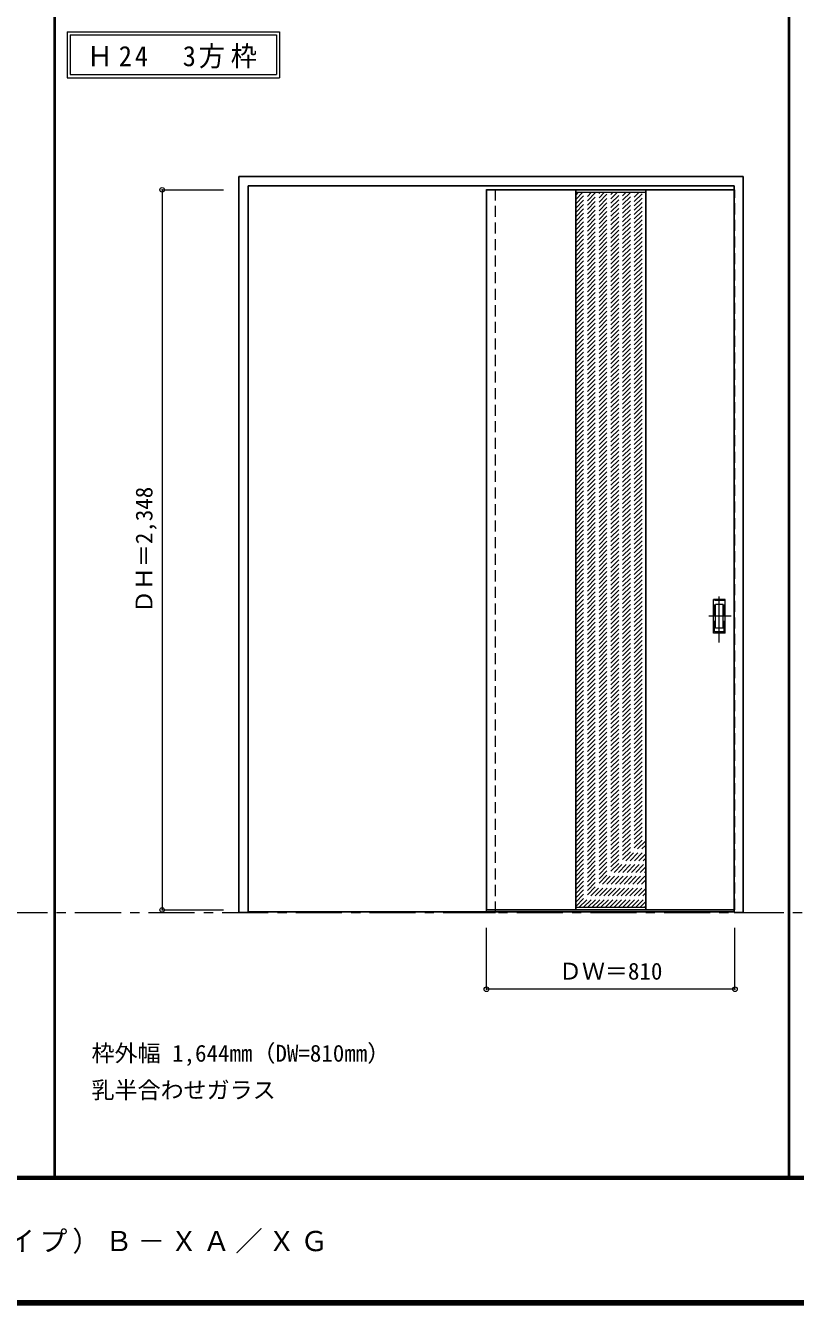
# Model space of a CAD drawing. Units: millimetres, scale not verified. Extents: x -6000 to 5700, y -4307 to 4260.
# Drawn here: x -3011 to -502, y -4205 to -36 of the extents above; entities that cross this region are included whole.
import ezdxf
from ezdxf.enums import TextEntityAlignment as Align

# ---------------------------------------------------------------- set-up
doc = ezdxf.new("R2010")
doc.units = ezdxf.units.MM
doc.header["$LTSCALE"] = 30
doc.header["$PDMODE"] = 32
doc.header["$PDSIZE"] = 15
doc.linetypes.add('CHAIN1', pattern=[8, 5, -1, 1, -1])
doc.linetypes.add('DASHED1', pattern=[1.8, 1.2, -0.6])
for name, color, linetype, lineweight in [('0-1_通り芯', 7, 'CHAIN1', 18), ('0-2_扉', 3, 'Continuous', 25), ('0-3_仕上げ', 7, 'Continuous', 18), ('0-4_枠', 3, 'Continuous', 25), ('0-6_引手', 7, 'Continuous', 18), ('0-A_文字', 7, 'Continuous', 18), ('0-B_寸法', 7, 'Continuous', 9), ('0-C_ハッチ', 4, 'DASHED1', 9), ('F-1_枠', 6, 'Continuous', 40), ('F-A_文字', 7, 'Continuous', 18)]:
    doc.layers.add(name, color=color, linetype=linetype, lineweight=lineweight)
doc.styles.add('ＭＳ ゴシック', font='')
doc.styles.get('ＭＳ ゴシック').set_extended_font_data('MS Gothic')

msp = doc.modelspace()

# ---------------------------------------------------------------- linework, layer by layer
at = {"layer": '0-1_通り芯'}
msp.add_line((-5490, -2927.5), (1678, -2927.5), dxfattribs=at)
at = {"layer": '0-2_扉', "color": 4, "linetype": 'DASHED1', "lineweight": 9}
for p, q in [((-1509, -571), (-1509, -575)), ((-702, -571), (-699, -571))]:
    msp.add_line(p, q, dxfattribs=at)
at = {"layer": '0-2_扉'}
for p, q in [((-702, -571), (-1509, -571)), ((-1509, -571), (-1509, -2919)), ((-702, -2919), (-1509, -2919))]:
    msp.add_line(p, q, dxfattribs=at)
at = {"layer": '0-2_扉', "color": 4, "linetype": 'DASHED1', "lineweight": 9}
msp.add_lwpolyline([(-702, -2919), (-699, -2919), (-699, -571)], dxfattribs=at)
at = {"layer": '0-3_仕上げ', "color": 3, "lineweight": 25}
for p, q in [((-1218, -570.89), (-1218, -2919)), ((-990, -571), (-990, -2919))]:
    msp.add_line(p, q, dxfattribs=at)
at = {"layer": '0-3_仕上げ'}
for p, q in [((-1218, -578.89), (-990, -578.89)), ((-990, -2911), (-1218, -2911))]:
    msp.add_line(p, q, dxfattribs=at)
at = {"layer": '0-4_枠'}
for p, q in [((-2316, -527.5), (-672, -527.5)), ((-2316, -2927.5), (-2316, -527.5)), ((-672, -2927.5), (-672, -527.5)), ((-2286, -557.5), (-702, -557.5)), ((-702, -2927.5), (-702, -557.5)), ((-2286, -2924.5), (-702, -2924.5)), ((-702, -2927.5), (-672, -2927.5))]:
    msp.add_line(p, q, dxfattribs=at)
at = {"layer": '0-4_枠', "color": 4, "linetype": 'DASHED1', "lineweight": 9}
for p, q in [((-1509, -2927.5), (-1509, -557.5)), ((-1479, -2927.5), (-1479, -557.5)), ((-1509, -2927.5), (-1479, -2927.5))]:
    msp.add_line(p, q, dxfattribs=at)
at = {"layer": '0-4_枠'}
msp.add_lwpolyline([(-2316, -2927.5), (-2286, -2927.5), (-2286, -557.5)], dxfattribs=at)
at = {"layer": '0-6_引手', "linetype": 'CHAIN1'}
for p, q in [((-750, -2046.73), (-750, -1875.88)), ((-711.93, -1961.5), (-784.44, -1961.5))]:
    msp.add_line(p, q, dxfattribs=at)
at = {"layer": '0-6_引手'}
for p, q in [((-731, -1906.5), (-769, -1906.5)), ((-769, -2016.5), (-769, -1906.5)), ((-731, -2016.5), (-731, -1906.5)), ((-737.5, -1922.5), (-762.5, -1922.5)), ((-762.5, -2000.5), (-762.5, -1922.5)), ((-737.5, -2000.5), (-737.5, -1922.5)), ((-737.5, -2000.5), (-762.5, -2000.5)), ((-731, -2016.5), (-769, -2016.5))]:
    msp.add_line(p, q, dxfattribs=at)
at = {"layer": '0-6_引手', "linetype": 'DASHED1'}
for p, q in [((-766, -2012.5), (-766, -1910.5)), ((-734, -2012.5), (-766, -2012.5))]:
    msp.add_line(p, q, dxfattribs=at)
msp.add_lwpolyline([(-734, -2012.5), (-734, -1910.5), (-766, -1910.5)], dxfattribs=at)
at = {"layer": '0-A_文字'}
for p, q in [((-2876, -55.5), (-2876, -205.5)), ((-2866, -65.5), (-2866, -195.5)), ((-2866, -65.5), (-2193.38, -65.5)), ((-2193.38, -65.5), (-2193.38, -195.5)), ((-2876, -205.5), (-2183.38, -205.5)), ((-2866, -195.5), (-2193.38, -195.5))]:
    msp.add_line(p, q, dxfattribs=at)
msp.add_lwpolyline([(-2876, -55.5), (-2183.38, -55.5), (-2183.38, -205.5)], dxfattribs=at)
at = {"layer": '0-B_寸法', "color": 4}
for p, q in [((-2566, -571), (-2366, -571)), ((-1509, -3177.5), (-1509, -2977.5)), ((-699, -3177.5), (-699, -2977.5)), ((-699, -3177.5), (-1509, -3177.5))]:
    msp.add_line(p, q, dxfattribs=at)
msp.add_lwpolyline([(-2566, -571), (-2566, -2919), (-2366, -2919)], dxfattribs=at)
at = {"layer": '0-B_寸法'}
for p in [(-2566, -571), (-2566, -2919), (-1509, -3177.5), (-699, -3177.5)]:
    msp.add_point(p, dxfattribs=at)
at = {"layer": '0-C_ハッチ'}
for p, q in [((-1218, -588.11), (-1208.79, -578.89)), ((-1218, -800.24), (-996.65, -578.89)), ((-1218, -672.96), (-1123.93, -578.89)), ((-1218, -786.1), (-1010.8, -578.89)), ((-1218, -771.95), (-1024.94, -578.89)), ((-1218, -757.81), (-1039.08, -578.89)), ((-1218, -743.67), (-1053.22, -578.89)), ((-1218, -729.53), (-1067.36, -578.89)), ((-1218, -715.38), (-1081.51, -578.89)), ((-1218, -701.24), (-1095.65, -578.89)), ((-1218, -687.1), (-1109.79, -578.89)), ((-1218, -658.82), (-1138.07, -578.89)), ((-1218, -644.67), (-1152.22, -578.89)), ((-1218, -630.53), (-1166.36, -578.89)), ((-1218, -616.39), (-1180.5, -578.89)), ((-1218, -602.25), (-1194.64, -578.89)), ((-1218, -814.38), (-990, -586.38)), ((-1218, -828.52), (-990, -600.52)), ((-1218, -842.66), (-990, -614.66)), ((-1218, -856.81), (-990, -628.81)), ((-1218, -870.95), (-990, -642.95)), ((-1218, -885.09), (-990, -657.09)), ((-1218, -899.23), (-990, -671.23)), ((-1218, -913.37), (-990, -685.37)), ((-1218, -927.52), (-990, -699.52)), ((-1218, -941.66), (-990, -713.66)), ((-1218, -955.8), (-990, -727.8)), ((-1218, -969.94), (-990, -741.94)), ((-1218, -984.09), (-990, -756.09)), ((-1218, -998.23), (-990, -770.23)), ((-1218, -1012.37), (-990, -784.37)), ((-1218, -1026.51), (-990, -798.51)), ((-1218, -1040.65), (-990, -812.65)), ((-1218, -1054.8), (-990, -826.8)), ((-1218, -1068.94), (-990, -840.94)), ((-1218, -1083.08), (-990, -855.08)), ((-1218, -1097.22), (-990, -869.22)), ((-1218, -1111.36), (-990, -883.36)), ((-1218, -1125.51), (-990, -897.51)), ((-1218, -1139.65), (-990, -911.65)), ((-1218, -1153.79), (-990, -925.79)), ((-1218, -1167.93), (-990, -939.93)), ((-1218, -1182.08), (-990, -954.08)), ((-1218, -1196.22), (-990, -968.22)), ((-1218, -1210.36), (-990, -982.36)), ((-1218, -1224.5), (-990, -996.5)), ((-1218, -1238.64), (-990, -1010.64)), ((-1218, -1252.79), (-990, -1024.79)), ((-1218, -1266.93), (-990, -1038.93)), ((-1218, -1281.07), (-990, -1053.07)), ((-1218, -1295.21), (-990, -1067.21)), ((-1218, -1309.35), (-990, -1081.35)), ((-1218, -1323.5), (-990, -1095.5)), ((-1218, -1337.64), (-990, -1109.64)), ((-1218, -1351.78), (-990, -1123.78)), ((-1218, -1365.92), (-990, -1137.92)), ((-1218, -1380.07), (-990, -1152.07)), ((-1218, -1394.21), (-990, -1166.21)), ((-1218, -1408.35), (-990, -1180.35)), ((-1218, -1422.49), (-990, -1194.49)), ((-1218, -1436.63), (-990, -1208.63)), ((-1218, -1450.78), (-990, -1222.78)), ((-1218, -1464.92), (-990, -1236.92)), ((-1218, -1479.06), (-990, -1251.06)), ((-1218, -1493.2), (-990, -1265.2)), ((-1218, -1507.34), (-990, -1279.34)), ((-1218, -1521.49), (-990, -1293.49)), ((-1218, -1535.63), (-990, -1307.63)), ((-1218, -1549.77), (-990, -1321.77)), ((-1218, -1563.91), (-990, -1335.91)), ((-1218, -1578.06), (-990, -1350.06)), ((-1218, -1592.2), (-990, -1364.2)), ((-1218, -1606.34), (-990, -1378.34)), ((-1218, -1620.48), (-990, -1392.48)), ((-1218, -1634.62), (-990, -1406.62)), ((-1218, -1648.77), (-990, -1420.77)), ((-1218, -1662.91), (-990, -1434.91)), ((-1218, -1677.05), (-990, -1449.05)), ((-1218, -1691.19), (-990, -1463.19)), ((-1218, -1705.33), (-990, -1477.33)), ((-1218, -1719.48), (-990, -1491.48)), ((-1218, -1733.62), (-990, -1505.62)), ((-1218, -1747.76), (-990, -1519.76)), ((-1218, -1761.9), (-990, -1533.9)), ((-1218, -1776.04), (-990, -1548.04)), ((-1218, -1790.19), (-990, -1562.19)), ((-1218, -1804.33), (-990, -1576.33)), ((-1218, -1818.47), (-990, -1590.47)), ((-1218, -1832.61), (-990, -1604.61)), ((-1218, -1846.76), (-990, -1618.76)), ((-1218, -1860.9), (-990, -1632.9)), ((-1218, -1875.04), (-990, -1647.04)), ((-1218, -1889.18), (-990, -1661.18)), ((-1218, -1903.32), (-990, -1675.32)), ((-1218, -1917.47), (-990, -1689.47)), ((-1218, -1931.61), (-990, -1703.61)), ((-1218, -1945.75), (-990, -1717.75)), ((-1218, -1959.89), (-990, -1731.89)), ((-1218, -1974.03), (-990, -1746.03)), ((-1218, -1988.18), (-990, -1760.18)), ((-1218, -2002.32), (-990, -1774.32)), ((-1218, -2016.46), (-990, -1788.46)), ((-1218, -2030.6), (-990, -1802.6)), ((-1218, -2044.75), (-990, -1816.75)), ((-1218, -2058.89), (-990, -1830.89)), ((-1218, -2073.03), (-990, -1845.03)), ((-1218, -2087.17), (-990, -1859.17)), ((-1218, -2101.31), (-990, -1873.31)), ((-1218, -2115.46), (-990, -1887.46)), ((-1218, -2129.6), (-990, -1901.6)), ((-1218, -2143.74), (-990, -1915.74)), ((-1218, -2157.88), (-990, -1929.88)), ((-1218, -2172.02), (-990, -1944.02)), ((-1218, -2186.17), (-990, -1958.17)), ((-1218, -2200.31), (-990, -1972.31)), ((-1218, -2214.45), (-990, -1986.45)), ((-1218, -2228.59), (-990, -2000.59)), ((-1218, -2242.74), (-990, -2014.74)), ((-1218, -2256.88), (-990, -2028.88)), ((-1218, -2271.02), (-990, -2043.02)), ((-1218, -2285.16), (-990, -2057.16)), ((-1218, -2299.3), (-990, -2071.3)), ((-1218, -2313.45), (-990, -2085.45)), ((-1218, -2327.59), (-990, -2099.59)), ((-1218, -2341.73), (-990, -2113.73)), ((-1218, -2355.87), (-990, -2127.87)), ((-1218, -2370.01), (-990, -2142.01)), ((-1218, -2384.16), (-990, -2156.16)), ((-1218, -2398.3), (-990, -2170.3)), ((-1218, -2412.44), (-990, -2184.44)), ((-1218, -2426.58), (-990, -2198.58)), ((-1218, -2440.73), (-990, -2212.73)), ((-1218, -2454.87), (-990, -2226.87)), ((-1218, -2469.01), (-990, -2241.01)), ((-1218, -2483.15), (-990, -2255.15)), ((-1218, -2497.29), (-990, -2269.29)), ((-1218, -2511.44), (-990, -2283.44)), ((-1218, -2525.58), (-990, -2297.58)), ((-1218, -2539.72), (-990, -2311.72)), ((-1218, -2553.86), (-990, -2325.86)), ((-1218, -2568), (-990, -2340)), ((-1218, -2582.15), (-990, -2354.15)), ((-1218, -2596.29), (-990, -2368.29)), ((-1218, -2610.43), (-990, -2382.43)), ((-1218, -2624.57), (-990, -2396.57)), ((-1218, -2638.72), (-990, -2410.72)), ((-1218, -2652.86), (-990, -2424.86)), ((-1218, -2667), (-990, -2439)), ((-1218, -2681.14), (-990, -2453.14)), ((-1218, -2695.28), (-990, -2467.28)), ((-1218, -2709.43), (-990, -2481.43)), ((-1218, -2723.57), (-990, -2495.57)), ((-1218, -2737.71), (-990, -2509.71)), ((-1218, -2751.85), (-990, -2523.85)), ((-1218, -2765.99), (-990, -2537.99)), ((-1218, -2780.14), (-990, -2552.14)), ((-1218, -2794.28), (-990, -2566.28)), ((-1218, -2808.42), (-990, -2580.42)), ((-1218, -2822.56), (-990, -2594.56)), ((-1218, -2836.71), (-990, -2608.71)), ((-1218, -2850.85), (-990, -2622.85)), ((-1218, -2864.99), (-990, -2636.99)), ((-1218, -2879.13), (-990, -2651.13)), ((-1218, -2893.27), (-990, -2665.27)), ((-1218, -2907.42), (-990, -2679.42)), ((-1207.44, -2911), (-990, -2693.56)), ((-1193.3, -2911), (-990, -2707.7)), ((-1179.16, -2911), (-990, -2721.84)), ((-1165.02, -2911), (-990, -2735.98)), ((-1150.87, -2911), (-990, -2750.13)), ((-1136.73, -2911), (-990, -2764.27)), ((-1122.59, -2911), (-990, -2778.41)), ((-1108.45, -2911), (-990, -2792.55)), ((-1094.3, -2911), (-990, -2806.7)), ((-1080.16, -2911), (-990, -2820.84)), ((-1066.02, -2911), (-990, -2834.98)), ((-1051.88, -2911), (-990, -2849.12)), ((-1037.74, -2911), (-990, -2863.26)), ((-1023.59, -2911), (-990, -2877.41)), ((-1009.45, -2911), (-990, -2891.55)), ((-995.31, -2911), (-990, -2905.69))]:
    msp.add_line(p, q, dxfattribs=at)
at = {"layer": 'F-1_枠'}
for p, q in [((-2916, -3790), (-2916, 4175)), ((-522, -3790), (-522, 4175)), ((5700, -3790), (-6000, -3790)), ((5700, -3795), (-6000, -3795)), ((5700, -4195), (-6000, -4195)), ((5700, -4200), (-6000, -4200)), ((5700, -4205), (-6000, -4205))]:
    msp.add_line(p, q, dxfattribs=at)

# ---------------------------------------------------------------- texts
at = {"layer": '0-A_文字', "style": 'ＭＳ ゴシック'}
for s, p in [('枠外幅 1,644mm（DW=810mm）', (-2796, -3430)), ('乳半合わせガラス', (-2796, -3550))]:
    msp.add_text(s, height=54.99, dxfattribs=at).set_placement(p, align=Align.BOTTOM_LEFT)
at = {"layer": '0-A_文字', "insert": (-2811.34, -175.5), "char_height": 65.98, "attachment_point": 7, "style": 'ＭＳ ゴシック'}
msp.add_mtext('\\T1.22;\\W0.95;Ｈ24\u30003方枠', dxfattribs=at)
at = {"layer": '0-B_寸法', "style": 'ＭＳ ゴシック'}
msp.add_text('ＤＨ＝2,348', height=54.99, rotation=90, dxfattribs=at).set_placement((-2581, -1951.25), align=Align.BOTTOM_LEFT)
msp.add_text('ＤＷ＝810', height=54.99, dxfattribs=at).set_placement((-1272.75, -3162.5), align=Align.BOTTOM_LEFT)
at = {"layer": 'F-A_文字', "insert": (-5247.55, -4040), "char_height": 65.98, "attachment_point": 7, "style": 'ＭＳ ゴシック'}
msp.add_mtext('\\T1.18;ドレタス\u3000Ｈ24（3方枠）片引き戸（レールタイプ）Ｂ－ＸＡ／ＸＧ', dxfattribs=at)

doc.saveas('drawing.dxf')
